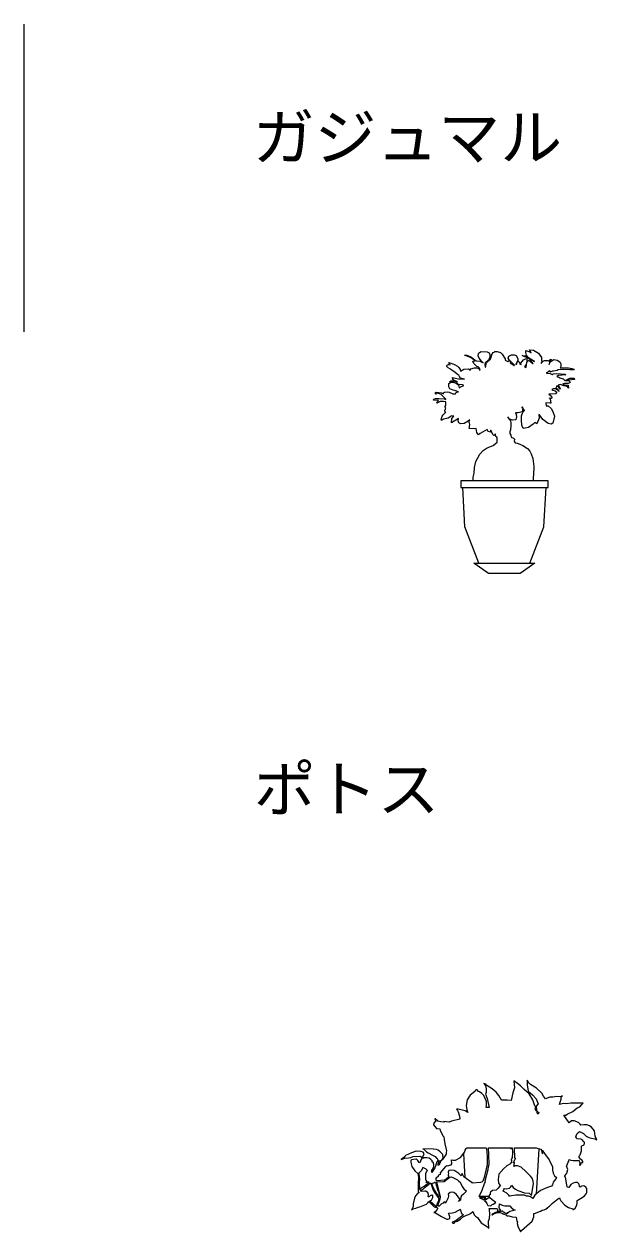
# Model space of a CAD drawing. Header units: millimetres. Extents: x -63086 to 144078, y -129912 to 13382.
# Drawn here: x 57300 to 58562, y -40457 to -37796 of the extents above; entities that cross this region are included whole.
import ezdxf

# ---------------------------------------------------------------- set-up
doc = ezdxf.new("R2010")
doc.units = ezdxf.units.MM
doc.layers.get('0').update_dxf_attribs({"lineweight": 0})
doc.layers.add('観葉植物', color=92, linetype='Continuous', lineweight=9)
doc.styles.get("Standard").update_dxf_attribs({"font": 'MS Mincho.ttf'})

# ---------------------------------------------------------------- blocks, each defined once
blk = doc.blocks.new('観葉植物シルエット（CAD素材.com）23')
at = {"color": 0, "linetype": 'ByBlock', "lineweight": -2}
for p, q in [((-125.5, 171.8), (-122.3, 119.3)), ((40.6, 183), (34.6, 82.6))]:
    blk.add_line(p, q, dxfattribs=at)
for points in [[(-70.2, 7.8), (-69.9, 7.1), (-69.9, 11.7), (-70.5, 17.5), (-70.5, 23.3), (-68.1, 29.3), (-67.2, 38.7), (-68.3, 49.5), (-68.9, 51.3), (-52.1, 51.2), (-51, 50.5), (-50.2, 49), (-49.6, 48.4), (-49.4, 48), (-49.6, 47.6), (-50.2, 47.3), (-51, 45.5), (-50.8, 45), (-49.4, 45.1), (-49.2, 45.3), (-48.6, 45.7), (-47, 45.9), (-46.2, 45.7), (-45.3, 44.2), (-46.3, 44.4), (-51.4, 43.7), (-56.5, 41.9), (-62.5, 38.5), (-62.9, 37.5), (-62.5, 37.5), (-57.7, 40.4), (-49.9, 42.6), (-44.4, 42.7), (-41, 41.3), (-39.6, 40.3), (-39.2, 39.9), (-37.6, 39.5), (-36.7, 39), (-35.6, 39.1), (-32.3, 37.4), (-31, 35.6), (-28.9, 35.4), (-28, 34.9), (-27.2, 34.6), (-26, 35), (-25.3, 35.1), (-18, 32.9), (-9.2, 32.5), (-8.1, 23.8), (-6.7, 21.3), (-7.1, 18.3), (-4.8, 10.2), (-0.7, 1.9), (-0.1, 0.1), (0.1, -0.1), (2, 2.9), (25.6, 23.4), (29.9, 32.8), (29.8, 38.3), (29.2, 40.4), (30.8, 40.6), (44.3, 45.6), (48, 47.5), (52.3, 48.6), (56.9, 50.6), (59.7, 52.7), (60, 53.2), (64.2, 56.5), (70.7, 63.1), (81.8, 72), (86.1, 74.7), (86.6, 73), (89.3, 68.6), (98.1, 58.6), (105.8, 53.3), (115.3, 50.8), (116.4, 48.6), (117, 49), (120.5, 52), (124.1, 58.4), (125.2, 63.6), (125.3, 68.7), (135.9, 75.4), (141.3, 79.6), (144.7, 83.6), (146.4, 86.6), (146.3, 95.3), (143.9, 98.1), (139.6, 101.2), (134.5, 100.4), (132.8, 99.9), (132.3, 98.4), (131.7, 98.7), (130.2, 99.9), (129.2, 104.8), (128.1, 106.4), (125.8, 108.3), (124.1, 108.9), (121.6, 108.9), (115.9, 107.4), (111.1, 104.4), (106.5, 97.3), (103.5, 98.4), (102.9, 99.2), (99, 120.1), (97.4, 123), (97.7, 123.2), (102.6, 129.3), (104.2, 136.9), (102.2, 142.8), (101.7, 143.8), (105.1, 153.4), (106.5, 155.7), (107.4, 159.2), (110.9, 158.1), (116.1, 157.1), (128.8, 156.8), (129.2, 156.3), (130.4, 153.4), (130.8, 150.6), (130.5, 147.4), (130.9, 146.3), (131.9, 146.7), (133.4, 148.2), (133.3, 151.6), (134.4, 151.8), (134.7, 153), (137.2, 152.9), (137.3, 155.1), (135.3, 158.4), (132.6, 160.3), (129.4, 164.3), (129.1, 165.9), (130, 167.9), (131.6, 169.7), (134.9, 178.1), (134.4, 189), (135, 189.1), (140.4, 191.9), (141.4, 195.5), (141.4, 197.6), (138.1, 199.2), (137.2, 200.9), (133.1, 203.9), (124.8, 204.8), (124.4, 204.8), (123.8, 207), (121.8, 208.9), (123.3, 213.5), (124.9, 216.9), (125.8, 216.5), (126.2, 218.4), (130.1, 220.8), (133.4, 219.8), (139, 216.7), (145.2, 211), (150.7, 207.9), (156.5, 206.3), (164.8, 204.9), (168.4, 202.8), (165, 210.7), (163.3, 222.3), (160, 225.8), (156.1, 231), (152.1, 233.8), (146, 235.9), (139.5, 235.9), (133, 234.6), (131.4, 237.5), (127.8, 240.7), (118.4, 244.7), (112.6, 244.4), (107.4, 240.4), (95.8, 256.7), (100.1, 257.2), (103.2, 259.4), (115.4, 265.4), (125.1, 273.2), (130.6, 275.6), (135.2, 280.6), (138.6, 283.6), (111.1, 283.5), (101.9, 282.2), (94.9, 282.4), (86.4, 280.7), (86.2, 281.2), (89.5, 291.9), (89.5, 295.2), (89.9, 296.3), (92.7, 299.9), (88.8, 297.4), (80.5, 297.8), (71.4, 296.5), (64.9, 296.4), (55.2, 292.6), (50.7, 298.8), (47.1, 305.3), (35.3, 316.7), (22.1, 324.6), (18.5, 327.9), (15.1, 334), (15.2, 324), (17.2, 309.8), (21.9, 305.1), (26.8, 301.9), (34.4, 292.7), (39.3, 281.9), (35, 276.6), (35.3, 267.6), (38.9, 263.9), (40.3, 262.9), (40.3, 262.5), (38.8, 259.2), (38.1, 259.7), (36.8, 261.5), (36.8, 264.1), (35.4, 265.8), (34.7, 267.3), (32.9, 269.5), (33.1, 271.2), (32.7, 271.2), (33.8, 272.9), (33.2, 275.6), (32.3, 276.9), (31.7, 277.3), (27.2, 290.7), (19.4, 303.8), (8.1, 313.7), (0.3, 321.5), (-6.4, 326.8), (-14.8, 332.4), (-13.1, 316.9), (-17, 305.9), (-20.6, 289.4), (-29.4, 290), (-41.1, 290), (-41.6, 290.3), (-47.8, 300), (-53.8, 308), (-62, 314.7), (-74.2, 322.4), (-76.6, 325.2), (-80.6, 327), (-76.6, 320.8), (-75.5, 312.9), (-75.7, 306.9), (-77, 302.9), (-73.5, 293.9), (-69, 274), (-75.6, 274.2), (-74.6, 279.7), (-74.8, 287), (-80.4, 300.3), (-85.2, 304.9), (-90.1, 308.2), (-92.5, 309.1), (-95.4, 312.7), (-97.2, 313.1), (-98.9, 311.8), (-99.8, 309.8), (-104, 305.8), (-110.7, 300.9), (-117.3, 290.8), (-119.3, 277.9), (-118, 268.6), (-115.8, 262.7), (-116, 262.6), (-121.9, 266.4), (-137, 270.1), (-141.2, 269.9), (-138.9, 266.9), (-137.2, 264), (-134.6, 254.7), (-133.5, 248), (-152.1, 243.9), (-157.4, 241.9), (-168.9, 243), (-168.2, 241.4), (-175.5, 242.3), (-181.7, 243.6), (-187.8, 248.7), (-188.8, 249.2), (-188.4, 248.1), (-186.4, 244.8), (-187.7, 242.3), (-189.7, 241.4), (-191, 239.7), (-191.2, 235.7), (-184.6, 227.9), (-177.9, 226.8), (-176.8, 224), (-171.1, 211.8), (-168.8, 209.5), (-168.4, 203.5), (-166.9, 194.1), (-162.6, 178.6), (-164, 175.3), (-163.9, 172.6), (-163.5, 171.2), (-171.9, 159.5), (-177, 154.1), (-177.2, 151.6), (-178.5, 151), (-178.3, 148.8), (-178.8, 147.5), (-180.4, 147.1), (-181.8, 147), (-179.9, 153.3), (-180.1, 156), (-177.3, 156.1), (-176, 156.3), (-172.1, 159.6), (-170.5, 162.3), (-171.3, 170), (-176.7, 176), (-181.3, 179.6), (-185.3, 181.4), (-191.4, 182.4), (-215.2, 183), (-212.8, 181.8), (-207.3, 176.5), (-203.1, 173.7), (-193.8, 169.2), (-188.2, 165.9), (-185.3, 162), (-183.3, 161.2), (-182.4, 159.7), (-181.7, 158.9), (-181.8, 158.4), (-182.3, 156.9), (-184.1, 154.3), (-185.8, 149.5), (-186.9, 144.8), (-188.9, 140.6), (-195.3, 130.5), (-195.1, 136.8), (-193.9, 137.6), (-191, 143.6), (-190.7, 147.4), (-191.8, 153), (-193.9, 153.3), (-194.9, 154), (-194.1, 155.4), (-197.1, 159.4), (-201.3, 162.2), (-206.5, 162.9), (-213.4, 162.7), (-214.8, 161.8), (-215.2, 165.4), (-212.2, 171.7), (-214.4, 175.7), (-219.4, 177), (-230, 177.5), (-239.8, 174.1), (-253.3, 168.1), (-254.6, 165.1), (-257.5, 162.9), (-259.3, 162), (-262.7, 159.1), (-254.9, 161.9), (-246.8, 162.9), (-241.5, 164), (-236.4, 165.8), (-221.9, 166.5), (-219.6, 165.6), (-218.5, 164.3), (-216.7, 160.6), (-218.5, 159.4), (-221.5, 152.2), (-222.8, 152.5), (-226.1, 157.2), (-229.2, 159.8), (-230.7, 160), (-240.4, 158.3), (-241.4, 157.2), (-241.5, 154.3), (-240.9, 150.1), (-241.1, 149.6), (-239.4, 144.2), (-232.4, 134.3), (-226.3, 128.1), (-224.9, 120.4), (-225.7, 105.2), (-225.7, 89.4), (-224.7, 87.6), (-223.4, 86.5), (-225.8, 85.3), (-230.9, 79.3), (-233.5, 74.3), (-236.5, 61.6), (-236.2, 54.9), (-239.7, 48.5), (-236.9, 50.4), (-230.8, 52.1), (-225.2, 54.4), (-221.7, 55), (-207.1, 61), (-203.9, 63.8), (-201.7, 66.6), (-189.8, 55), (-187.5, 54.2), (-185, 54.1), (-183.9, 54.3), (-183.8, 53.2), (-183, 51), (-183.8, 48.9), (-187.8, 44.2), (-189.9, 42.7), (-190.6, 42.5), (-187.2, 41.5), (-173.6, 33.6), (-162.2, 27.8), (-159.8, 27.7), (-157.6, 28.5), (-155.8, 30.3), (-155.7, 33), (-158.1, 39.8), (-158.7, 40.8), (-149.7, 41.7), (-143.8, 43.2), (-137, 46.6), (-134.3, 48.5), (-133.3, 49.6), (-131.9, 48.3), (-130.9, 41.6), (-128.6, 38.8), (-125.6, 37.4), (-132.6, 31.6), (-141.8, 24.8), (-147.8, 22.2), (-148.9, 22.1), (-150.7, 20.5), (-148.9, 18.8), (-146.3, 19.2), (-143.5, 21.9), (-139.5, 23.3), (-132.1, 28), (-125.1, 34), (-123.4, 34.1), (-119.2, 36.6), (-116.2, 37.4), (-109.9, 40.2), (-105, 45), (-101.6, 37.3), (-99, 34.4), (-94.8, 31.8), (-86.4, 20.1), (-72.4, 10.6)], [(-148.7, 157.9), (-142.9, 157.9), (-132, 163.7), (-122.6, 176), (-121.6, 179.9), (-119.8, 183.8), (-118.8, 184.2), (-118.2, 184.9), (-76.6, 184.9), (-74.5, 183.7), (-73.5, 166.2), (-73.3, 148.2), (-80.1, 119.5), (-82.5, 111.7), (-84.1, 110.2), (-88.3, 108.4), (-106, 107.2), (-106.4, 107.7), (-124.5, 120.9), (-128.4, 128.3), (-130.6, 123.3), (-135.4, 128.1), (-142.2, 133.2), (-145.7, 135), (-153.8, 135.9), (-158.1, 135), (-159.3, 131.6), (-158.2, 127.2), (-159.2, 125.8), (-159.2, 124.3), (-157.7, 122), (-159.1, 120), (-166.7, 114), (-184.7, 112.2), (-185.5, 116.3), (-185.4, 119), (-180.8, 123.4), (-178.6, 126.2), (-175.2, 126.9), (-176.1, 128.1), (-176.1, 129.8), (-164.5, 143.6), (-163.9, 144.6), (-162.6, 146.3), (-161.9, 145.8), (-160.7, 145.6), (-152.6, 147.9), (-151.4, 150.1), (-151.9, 158.4)], [(48.2, 180), (53, 172.4), (63.2, 158.5), (70.9, 143.3), (70.7, 142.3), (70.7, 135.7), (72.1, 128.9), (75.4, 123.1), (79.3, 119.9), (78.7, 117.6), (74.4, 112.3), (72.4, 109.3), (70.9, 103.5), (68.4, 100.8), (66.6, 99.5), (60, 97.9), (44.1, 91.2), (32, 80.7), (27.1, 73.1), (24.4, 75.6), (22.3, 76.8), (17.8, 78.4), (13.4, 78.6), (9.1, 80.4), (2.6, 80.9), (-10, 80.6), (-19.6, 79.5), (-22.7, 78.2), (-24.4, 78.6), (-25.7, 80.5), (-30.3, 85), (-38.4, 89.3), (-36.9, 92.9), (-35.1, 95.1), (-30.7, 94.8), (-24.2, 96.4), (-21, 99), (-19.9, 102.6), (-16.3, 97.3), (-10.6, 94.1), (-5.9, 90.8), (8.9, 85.9), (19, 84.8), (24.6, 79.7), (28.8, 106), (28, 111.8), (25.8, 118), (22.3, 122.3), (12.2, 133), (1.3, 142.6), (-6.3, 145), (-11.6, 145.5), (-14.2, 143.9), (-13.6, 147.3), (-13.4, 152.5), (-16, 151.9), (-15.8, 152.5), (-15.1, 153.3), (-14, 153.9), (-13.4, 157.1), (-12.3, 159.5), (-10.8, 160.8), (-11, 161.9), (-11.7, 162.2), (-12.5, 162.4), (-13.4, 184.9), (34.5, 185), (36.7, 184.2), (45.4, 182.3), (45.9, 181.5), (48.4, 171.8)], [(-205.4, 109.4), (-207.2, 108.8), (-207.9, 108.8), (-207.2, 110.9), (-206.5, 112), (-208.3, 114.1), (-208.7, 116.3), (-208.3, 128.4), (-207.2, 132.4), (-204.9, 135.3), (-207.8, 137.8), (-214.8, 141.8), (-216.5, 138.5), (-217.7, 135.2), (-223.9, 129), (-224.1, 127.2), (-222.5, 116.1), (-223.1, 108.9), (-222.5, 94.2), (-222, 93.3), (-217.6, 97.3), (-212.3, 100.9), (-201.3, 109.6)], [(-218.4, 90.6), (-219.5, 91.1), (-221.3, 91.1), (-217.1, 92.3), (-206.4, 101.4), (-199, 107.1), (-197.7, 107), (-192.1, 91.8), (-188.8, 85.7), (-179.9, 73.6), (-181.6, 66.4), (-183.2, 62.8), (-184.2, 59.1), (-184, 56.2), (-187.5, 56.2), (-199.1, 66.9), (-199, 68.9), (-196.3, 70), (-192.8, 75.6), (-192.8, 77.4), (-193.3, 79.8), (-194.4, 80.6), (-195.3, 80.6), (-196.7, 80.3), (-198, 79.7), (-199.4, 78.5), (-200.2, 77.5), (-201.5, 76.7), (-202.4, 77.3), (-203, 78.1), (-202.8, 81.9), (-204.3, 86.8), (-205.6, 87.2), (-208.5, 89.3), (-211, 89.7), (-218.9, 88.8)], [(-190.5, 108.2), (-188.4, 109.5), (-187.3, 109.5), (-182.4, 92.9), (-180.1, 86.6), (-179.5, 82.8), (-178.7, 80.6), (-178.4, 78.9), (-178.8, 77.2), (-181.1, 79.6), (-189.6, 92.6), (-193.4, 100.1), (-195.3, 107)], [(-158.5, 117.9), (-155.9, 120.5), (-152.7, 121.2), (-148.6, 119.8), (-138.9, 114.3), (-135.8, 111.3), (-132.8, 109.3), (-132.8, 109), (-128.4, 100.1), (-124.8, 94.4), (-119, 89.7), (-125.4, 82.7), (-129.6, 79.1), (-131.2, 76.7), (-131.7, 69.8), (-136.6, 66.7), (-132.7, 71.2), (-141.2, 82.1), (-146.8, 86.4), (-149.4, 87), (-154.8, 86.9), (-159, 83.2), (-158.7, 79.3), (-159.3, 74.7), (-160.2, 73.4), (-165.3, 62.8), (-165.2, 65.3), (-168, 65.3), (-169.1, 65), (-170.6, 63.4), (-173.6, 61.4), (-179.2, 56.3), (-179.6, 56.2), (-181.6, 56.3), (-181.7, 58.1), (-181.2, 60.5), (-178.1, 68.3), (-177, 72.8), (-176.6, 74.9), (-176.1, 75.7), (-175.8, 77.4), (-184.1, 109.8), (-168.1, 111.1)], [(-84.6, 74.9), (-90, 75.2), (-83.3, 71.9), (-82, 70.8), (-76.1, 75.2)], [(-20.3, 53.7), (-13.8, 48.7), (-11.7, 48), (-23.6, 44.4), (-27.3, 41.9), (-29.6, 42.1), (-29.9, 41.6), (-29.5, 41.2), (-29.4, 40), (-29.5, 39.7), (-29.8, 39.8), (-31, 39.9), (-33.8, 41.2), (-34.7, 42), (-35.2, 42.7), (-37.3, 43.3), (-38.3, 44.3), (-40, 45.3), (-41.7, 44.6), (-43.2, 45.2), (-43.3, 46.9), (-46, 51.1), (-46.5, 53.8), (-46.4, 61.5), (-39.9, 58.6), (-34.4, 57.1), (-26.5, 57.1), (-23.6, 57.3)]]:
    blk.add_lwpolyline(points, close=True, dxfattribs=at)
for points in [[(-70.3, 184.9), (-21.5, 184.9), (-21.9, 183.2), (-21.1, 182.7), (-19.5, 184.2), (-19.5, 184.9), (-18.5, 184.9), (-17.4, 174.8), (-17.9, 162.8), (-18.7, 162.2), (-18.7, 161.4), (-19.1, 160.9), (-20.1, 160.2), (-20.1, 159), (-19.5, 157.1), (-20.6, 151.9), (-20.9, 152.2), (-22.1, 149.5), (-30.3, 145.7), (-36.8, 139.8), (-47.7, 126.7), (-49.2, 115.3), (-48.5, 107.2), (-46.3, 104.4), (-44.1, 102.6), (-49, 96.2), (-53.1, 91.9), (-61.6, 90.8), (-66.2, 87.1), (-66.9, 85.5), (-66.4, 81.3), (-68, 81.3), (-68.9, 79.6), (-68.9, 77.5), (-90.6, 77.6), (-84.5, 91.6), (-79, 106.6), (-77, 110.2), (-77.7, 112.2), (-71, 137.2), (-70.4, 144), (-69.1, 148.2), (-69.3, 170.2), (-70.2, 184.9)], [(-68.6, 75.4), (-79, 68.3), (-76.8, 66.6), (-73.7, 62.2), (-71.5, 57.6), (-65.3, 56.9), (-62.4, 59.8), (-59.8, 61), (-54.1, 64.9), (-62.6, 70.1), (-68.2, 75.3), (-68.3, 75.5), (-68.5, 75.4)]]:
    blk.add_lwpolyline(points, dxfattribs=at)
blk = doc.blocks.new('観葉植物シルエット（CAD素材.com）25')
at = {"color": 0, "linetype": 'ByBlock', "lineweight": -2}
for points in [[(-69, 204.4), (-68.6, 212.2), (-66.9, 221), (-66.1, 233.9), (-62.7, 246.7), (-54.5, 262.9), (-46.6, 271), (-38.3, 276.9), (-24.9, 282.6), (-15.8, 289.8), (-16.1, 298.3), (-17, 300.9), (-19.1, 302.3), (-19.6, 306.1), (-19.5, 308.2), (-20.8, 306.2), (-23.2, 304.6), (-25.3, 306.5), (-29.9, 316.2), (-30.5, 314.6), (-30.5, 311.9), (-36.1, 313.5), (-38.3, 317.9), (-53.4, 308.5), (-57.1, 306), (-59.5, 308.5), (-60.5, 311.1), (-62, 320), (-65.7, 318.8), (-77.7, 319.6), (-76.3, 327.7), (-76.9, 332.3), (-77.8, 333.2), (-77.5, 336.8), (-76.5, 339), (-79.9, 335.9), (-88.5, 330.5), (-95.7, 330), (-100.3, 332.2), (-101.6, 336.9), (-101.3, 342.1), (-116.6, 332.2), (-116.1, 342.1), (-111.7, 346.6), (-117, 347.8), (-118, 346.5), (-124.2, 342.4), (-133.9, 340), (-138.7, 337.1), (-139.3, 338.9), (-136.8, 347.3), (-134.9, 350), (-128.7, 355.8), (-130.6, 355.9), (-131.2, 359.1), (-130.1, 363.4), (-129.4, 364.5), (-131.3, 366.5), (-129.4, 370.5), (-128.7, 378.4), (-133.9, 379.2), (-141.4, 379.2), (-148.7, 375.9), (-147.1, 379.4), (-146, 380.8), (-145.2, 381.3), (-156.3, 382.4), (-155.8, 384.2), (-151.8, 385.6), (-144.8, 386.1), (-132.6, 385), (-128.8, 383.9), (-129.1, 384.5), (-139.6, 394.7), (-142.9, 396.4), (-148.3, 397.4), (-150.4, 395.5), (-151.5, 396.4), (-152, 399), (-150.4, 400.1), (-138.3, 398.5), (-134.4, 396.3), (-134.4, 398.3), (-131.7, 399.9), (-126.1, 400.2), (-122, 399.6), (-113.9, 396.4), (-107.9, 395.9), (-106.2, 398.8), (-103, 400.4), (-101.3, 400.7), (-104.9, 402.3), (-112.7, 404.2), (-120, 407.4), (-122.1, 411.7), (-122.1, 418.7), (-120.5, 420.6), (-116.2, 421.7), (-113.8, 421.7), (-106.2, 419.8), (-101.4, 415.7), (-99.5, 409.4), (-94.9, 412.2), (-89.3, 414.5), (-92.5, 415.9), (-100.8, 416.5), (-103, 418.6), (-105.7, 420), (-116.4, 422.7), (-121, 422.7), (-117.8, 425.1), (-112.4, 425.1), (-106.5, 423.2), (-103.5, 422.9), (-106.2, 424.3), (-112.4, 426.2), (-115.1, 428.9), (-111.8, 429.1), (-114.3, 431), (-114.3, 432.4), (-100.8, 428.9), (-88.2, 428.3), (-96.7, 431), (-99.3, 434.4), (-100.5, 437.1), (-100.5, 437.4), (-103.2, 439), (-109.2, 444), (-114.9, 447.2), (-119, 450.8), (-124.2, 453.6), (-126.6, 456.3), (-127.1, 458.8), (-125.7, 460), (-123.4, 460.4), (-119.3, 459.7), (-121, 461.7), (-122.4, 465.4), (-111.2, 461.5), (-103.3, 457.3), (-100.1, 454.3), (-97.8, 450.1), (-96.6, 446.4), (-89.2, 450.7), (-79.8, 451.4), (-77, 449.9), (-76.1, 447.3), (-73.9, 451), (-65.9, 453.1), (-60.8, 453.1), (-57.8, 452.4), (-55.9, 451), (-54.6, 448.5), (-53.2, 448.8), (-54.9, 452.9), (-57.8, 455.6), (-59.8, 455.9), (-67.7, 462.7), (-69.2, 468.1), (-65, 468.5), (-67.5, 471.2), (-73.5, 475.4), (-81.8, 479.1), (-87.4, 480.3), (-88.2, 480.9), (-87.5, 481.3), (-82.5, 481.1), (-73.8, 477.6), (-62.2, 468.7), (-61.2, 468.8), (-54.5, 468), (-46.6, 464.7), (-50.4, 467.9), (-55.7, 474.7), (-57.9, 480.1), (-57.4, 484.9), (-54.7, 487.3), (-51.4, 489.2), (-38, 488.9), (-33.7, 486.8), (-31.8, 482.7), (-32.3, 476.8), (-35, 471.4), (-42.3, 464.4), (-42.8, 460.4), (-42.4, 454.8), (-40.6, 455.6), (-40.3, 462.8), (-39.3, 464.3), (-30.4, 472.4), (-26.7, 484.2), (-25.1, 487), (-22.4, 487.9), (-21.3, 489.2), (-15.9, 489.7), (-8.6, 487), (-4.6, 483.6), (1.6, 473.6), (1.5, 470.1), (7.5, 467.2), (10, 468.5), (13, 468.5), (13.4, 465.2), (12.8, 464.5), (19.3, 460.2), (21.6, 458.1), (22.3, 459.1), (10.5, 471.4), (8.6, 474.9), (10, 479), (14.3, 481.4), (15.9, 481.9), (21.7, 481.7), (25.8, 480.3), (29.3, 473.9), (29.6, 469.8), (27.2, 465.8), (25.2, 460.8), (27.4, 461.3), (27.4, 463.7), (29.2, 467.7), (30.1, 467.9), (32.3, 466.5), (33.4, 464.3), (33.7, 461.5), (36.8, 461), (36.1, 463.8), (41.9, 470.7), (46.2, 473.1), (49.8, 474.1), (49.8, 472.4), (49.3, 469.7), (49.4, 466.4), (48.3, 461), (44.2, 456.6), (48.2, 454), (49.8, 465.8), (50.9, 467.7), (53.3, 469.3), (58.4, 466.9), (63, 463.1), (63.1, 463.3), (60.7, 466.8), (56.5, 471.3), (52.9, 473.9), (39.3, 480.9), (45.7, 479.6), (52.9, 474.9), (66.7, 467.1), (56.8, 473), (53, 475.7), (48.5, 481.4), (47.1, 487.1), (47.1, 491.9), (54.1, 489.5), (59, 486.5), (55.2, 493), (64.1, 492.4), (75.4, 485.4), (81.6, 476.3), (81.6, 470.4), (82.7, 469.8), (82.4, 467.4), (81, 462.9), (82.8, 465.5), (85.5, 468.2), (88.4, 469.4), (95.4, 469.7), (97.5, 469), (97.9, 468.6), (100, 469.7), (101.7, 471.6), (103, 472.8), (102.4, 470.4), (99.3, 466.4), (98.6, 460.7), (100.7, 466.9), (109.1, 471.7), (116.4, 470.3), (122.2, 466.9), (124.4, 462.5), (124.7, 456.1), (122.6, 453.4), (141, 453.4), (148.9, 451.9), (153.1, 450.2), (153.7, 448.7), (144.3, 449.3), (130.7, 449.7), (118.6, 448.7), (116.4, 447.3), (108.5, 445.9), (105.8, 446.1), (100.9, 444), (100.7, 446.3), (99.2, 446.7), (98.2, 446.4), (98.1, 445.8), (95.5, 444), (92, 442.4), (93.2, 441.5), (95.5, 441.6), (101.2, 440.9), (105.1, 438.8), (107.3, 440.1), (114.8, 441.1), (133.5, 439.1), (135.2, 438.3), (119, 436.2), (115.5, 434.2), (120, 432.8), (122.4, 431.2), (129.8, 429.1), (133.3, 425.7), (134.1, 425.7), (144, 430.8), (153.7, 431), (154.7, 427.8), (135.1, 425.7), (143.1, 425.8), (144.4, 422.9), (144.8, 420.9), (140.7, 419.2), (135.4, 418.6), (132.2, 418.9), (128.2, 417.8), (133.5, 416.2), (140.7, 415.4), (140.9, 408.6), (139.7, 409.8), (139.6, 410.8), (136.4, 413.3), (131.3, 414), (122.9, 416.9), (118.8, 415.5), (118.3, 415.5), (120.3, 413.7), (122.9, 407.9), (122.9, 406.4), (121.5, 407.3), (120.2, 409.8), (115.6, 414.1), (115.3, 413.8), (114.6, 411.3), (113.2, 408.4), (115.2, 407.8), (118, 405.8), (119.2, 404.4), (120, 401.4), (119, 402.7), (115, 405.8), (112.5, 406.8), (107.8, 406.8), (104.9, 405.7), (106.6, 404.2), (112, 403.1), (115.8, 400.1), (112.3, 396.4), (98.2, 395.7), (101, 393.1), (104.2, 388.6), (103.9, 385.9), (99.6, 386.9), (99.2, 387), (100.7, 385.1), (102.3, 375.9), (100.4, 375.6), (91.4, 376.2), (91.8, 370), (96.7, 369.4), (103.1, 363.5), (106.9, 357.3), (110.1, 347.1), (106.9, 331.7), (103.4, 329.6), (96.1, 330.9), (84.8, 339.3), (77, 350.1), (75.9, 350.3), (76.5, 342.2), (71.6, 329.9), (67.4, 333.1), (63.5, 329.3), (52.8, 322), (45.2, 320.4), (43.6, 319.6), (40.9, 321), (38.5, 326.9), (37.4, 338.2), (38, 347.9), (40.4, 356), (44, 359.3), (40.9, 364.9), (38.5, 367.8), (40.6, 364.7), (39.1, 356.6), (30.5, 354.1), (24.7, 354), (26.2, 350.9), (26.5, 345.2), (25, 339), (17.6, 337.9), (10.4, 341.1), (7.3, 345.4), (9.6, 341.3), (11.9, 338.9), (13.3, 336.8), (14.5, 332), (14.1, 326.2), (13.7, 317.1), (12, 312.7), (12, 308.6), (13.9, 304.9), (14.6, 300.8), (19.9, 298.8), (22, 296), (21.8, 292), (22.6, 290.7), (23.6, 288.3), (28.1, 287.7), (34, 285.1), (40.7, 282.5), (50.9, 275.9), (56.1, 269.6), (59.3, 264.1), (62.8, 253.5), (64.7, 236.4), (64, 217.4), (63.3, 212.3), (63.5, 204.4)], [(-56.3, 22.8), (-87, 102.8), (-91.8, 189.9)], [(56.3, 22.8), (87, 102.8), (91.8, 189.9)]]:
    blk.add_lwpolyline(points, dxfattribs=at)
for points in [[(96.3, 204.4), (-96.3, 204.4), (-96.3, 189.9), (96.3, 189.9)], [(-34.8, 0), (-67.3, 22.8), (67.3, 22.8), (34.8, 0)]]:
    blk.add_lwpolyline(points, close=True, dxfattribs=at)

msp = doc.modelspace()

# ---------------------------------------------------------------- linework, layer by layer
at = {"layer": '観葉植物', "ltscale": 10}
msp.add_line((57299.8927, -38473.6006), (57299.8927, -37796.1264), dxfattribs=at)

# ---------------------------------------------------------------- block references
for name, p in [('観葉植物シルエット（CAD素材.com）25', (58358.2402, -39006.6897)), ('観葉植物シルエット（CAD素材.com）23', (58393.5643, -40456.6489))]:
    msp.add_blockref(name, p, dxfattribs=at)

# ---------------------------------------------------------------- texts
at = {"layer": '観葉植物', "ltscale": 10, "char_height": 100, "attachment_point": 1}
for s, insert in [('ガジュマル', (57803.4834, -37995.0746)), ('ポトス', (57805.7549, -39430.9765))]:
    msp.add_mtext(s, dxfattribs=dict(at, insert=insert))

doc.saveas('drawing.dxf')
